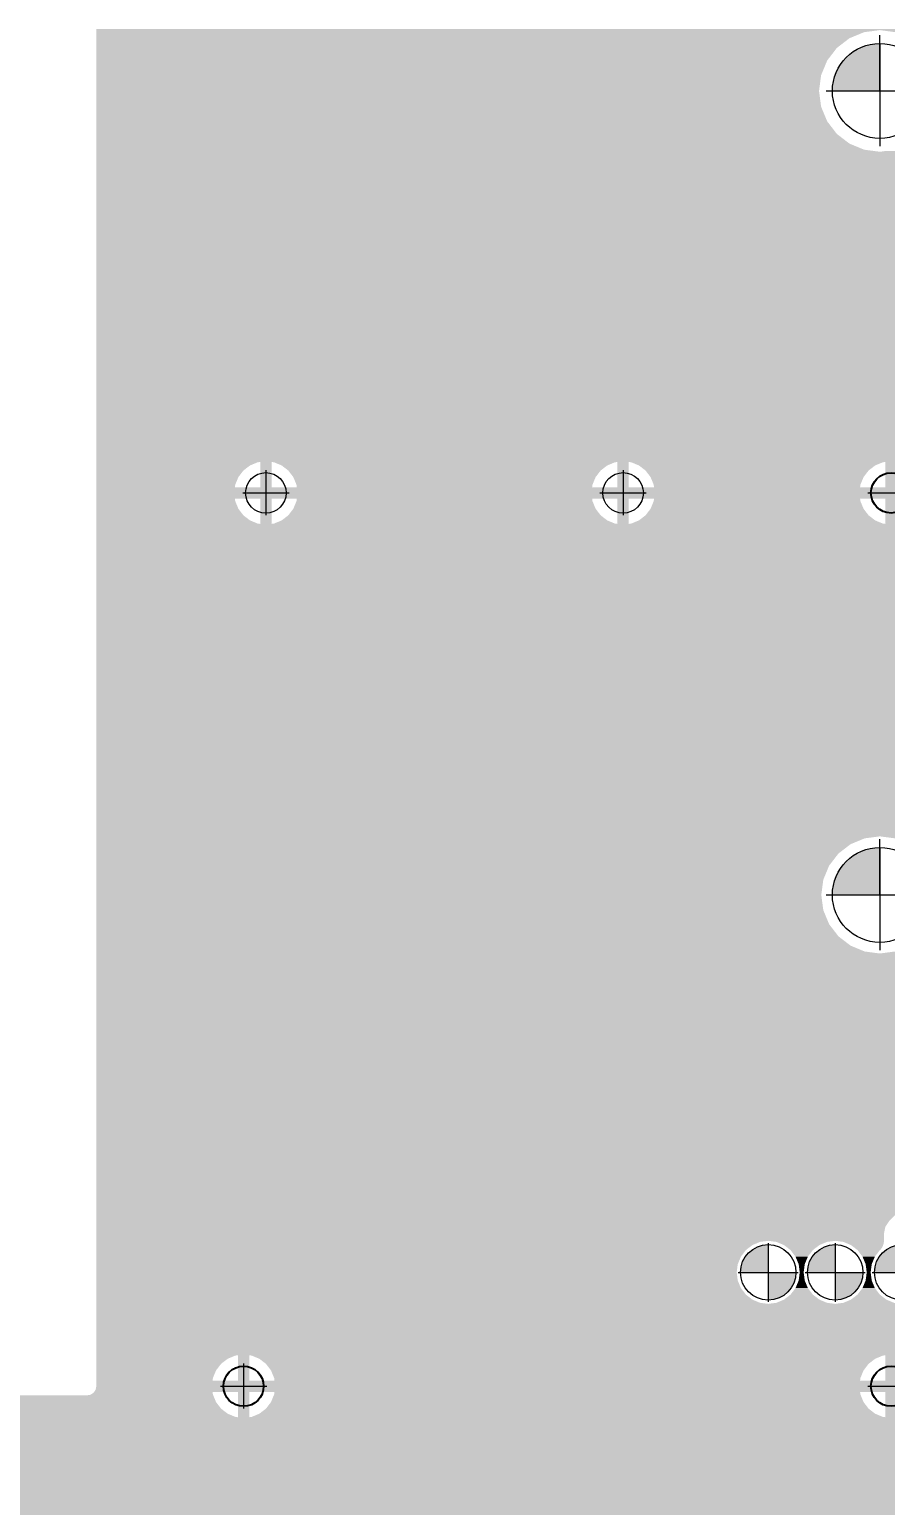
# Model space of a CAD drawing. Header units: millimetres. Extents: x -3633 to 871, y -630 to 261.
# Drawn here: x -1272.7 to -1234.2, y 74.1 to 140.4 of the extents above; entities that cross this region are included whole.
import ezdxf

# ---------------------------------------------------------------- set-up
doc = ezdxf.new("R2010")
doc.units = ezdxf.units.MM
for name, color, linetype in [('DRILL', 7, 'Continuous'), ('DRILL GOST', 7, 'Continuous'), ('TOP_LAYER', 7, 'Continuous'), ('TOP_PASTE', 8, 'Continuous')]:
    doc.layers.add(name, color=color, linetype=linetype)
doc.layers.add('Размерные линии', color=7, linetype='Continuous', lineweight=15)
doc.styles.add('Main', font='isocpeur.ttf', dxfattribs={"height": 3})
doc.dimstyles.new('ISO-25', dxfattribs={"dimtxt": 3, "dimasz": 4, "dimexe": 1.25, "dimexo": 0.625, "dimtad": 1, "dimtoh": 1, "dimtxsty": 'Main', "dimcen": 2.5, "dimadec": 0, "dimazin": 0, "dimtfac": 1, "dimtmove": 0, "dimatfit": 3, "dimfxl": 1, "dimarcsym": 0})

# ---------------------------------------------------------------- blocks, each defined once
blk = doc.blocks.new('ROUND_26')
blk.add_circle((0, 0), 0.0177)
blk = doc.blocks.new('*D87')
at = {"layer": 'Defpoints', "color": 0, "transparency": 16777216}
for p in [(-1309.886, 239.974), (-1309.886, 120.364), (-1089.037, 120.364)]:
    blk.add_point(p, dxfattribs=at)
at = {"layer": 'Размерные линии', "color": 0, "lineweight": -2, "transparency": 16777216}
for p, q in [((-1309.886, 120.989), (-1309.886, 241.224)), ((-1089.037, 120.989), (-1089.037, 241.224)), ((-1093.037, 239.974), (-1305.886, 239.974))]:
    blk.add_line(p, q, dxfattribs=at)
at = {"layer": 'Размерные линии', "color": 0, "transparency": 16777216}
for points in [[(-1305.886, 240.64), (-1305.886, 239.307), (-1309.886, 239.974)], [(-1093.037, 240.64), (-1093.037, 239.307), (-1089.037, 239.974)]]:
    blk.add_solid(points, dxfattribs=at)
at = {"layer": 'Размерные линии', "color": 0, "transparency": 16777216, "insert": (-1199.462, 242.099), "char_height": 3, "attachment_point": 5, "style": 'Main'}
blk.add_mtext('%%C110{\\H0.58x;\\S^ -0,9;}', dxfattribs=at)

msp = doc.modelspace()

# ---------------------------------------------------------------- hatches: boundary and pattern name
at = {"layer": 'DRILL', "lineweight": 0}
h = msp.add_hatch(color=256, dxfattribs=at)
h.dxf.hatch_style = 1
h.paths.add_polyline_path([(-1239.471, 85.787, 0.414214), (-1240.718, 84.541), (-1239.471, 84.541)])
h.paths.add_polyline_path([(-1238.225, 84.541), (-1239.471, 84.541), (-1239.471, 83.294, 0.414079)])
h = msp.add_hatch(color=256, dxfattribs=at)
h.dxf.hatch_style = 1
h.paths.add_polyline_path([(-1236.46, 85.787, 0.414214), (-1237.706, 84.541), (-1236.46, 84.541)])
h.paths.add_polyline_path([(-1235.213, 84.541), (-1236.459, 84.541), (-1236.459, 83.294, 0.414079)])
h = msp.add_hatch(color=256, dxfattribs=at)
h.dxf.hatch_style = 1
h.paths.add_polyline_path([(-1233.448, 85.787, 0.414214), (-1234.694, 84.541), (-1233.448, 84.541)])
h.paths.add_polyline_path([(-1232.201, 84.541), (-1233.447, 84.541), (-1233.447, 83.294, 0.414079)])
at = {"layer": 'DRILL GOST', "lineweight": 0}
h = msp.add_hatch(color=256, dxfattribs=at)
h.dxf.hatch_style = 1
h.paths.add_polyline_path([(-1236.584, 137.649), (-1234.452, 137.649), (-1234.452, 139.781, 0.414214)])
h = msp.add_hatch(color=256, dxfattribs=at)
h.dxf.hatch_style = 1
h.paths.add_polyline_path([(-1236.584, 101.507), (-1234.452, 101.507), (-1234.452, 103.64, 0.414214)])

# ---------------------------------------------------------------- linework, layer by layer
at = {"layer": 'DRILL', "lineweight": 0}
for p, q in [((-1234.452, 139.781), (-1234.452, 135.167)), ((-1234.452, 138.562), (-1234.452, 136.707)), ((-1236.87, 137.649), (-1231.948, 137.649)), ((-1235.351, 137.649), (-1233.532, 137.649)), ((-1234.452, 137.649), (-1232.319, 137.649)), ((-1262.059, 120.597), (-1262.059, 118.575)), ((-1245.996, 120.597), (-1245.996, 118.575)), ((-1263.101, 119.578), (-1261.018, 119.578)), ((-1247.038, 119.578), (-1244.955, 119.578)), ((-1234.99, 119.578), (-1232.907, 119.578)), ((-1234.452, 103.64), (-1234.452, 99.025)), ((-1234.452, 102.421), (-1234.452, 100.566)), ((-1236.87, 101.507), (-1231.948, 101.507)), ((-1235.351, 101.507), (-1233.532, 101.507)), ((-1234.452, 101.507), (-1232.319, 101.507)), ((-1239.471, 85.855), (-1239.471, 83.222)), ((-1236.46, 85.855), (-1236.46, 83.222)), ((-1240.824, 84.541), (-1238.124, 84.541)), ((-1237.812, 84.541), (-1235.112, 84.541)), ((-1234.8, 84.541), (-1232.1, 84.541)), ((-1263.063, 80.44), (-1263.063, 78.418)), ((-1264.105, 79.421), (-1262.021, 79.421)), ((-1234.99, 79.421), (-1232.907, 79.421))]:
    msp.add_line(p, q, dxfattribs=at)
at = {"layer": 'DRILL GOST', "lineweight": 0}
for p, q in [((-1234.452, 137.649), (-1234.452, 140.153)), ((-1234.452, 101.507), (-1234.452, 104.011))]:
    msp.add_line(p, q, dxfattribs=at)
for centre, radius in [((-1234.452, 137.649), 2.133), ((-1262.059, 119.578), 0.911), ((-1245.996, 119.578), 0.911), ((-1233.949, 119.578), 0.911), ((-1234.452, 101.507), 2.133), ((-1239.471, 84.541), 1.247), ((-1236.46, 84.541), 1.247), ((-1233.448, 84.541), 1.247), ((-1263.063, 79.421), 0.911), ((-1233.949, 79.421), 0.911)]:
    msp.add_circle(centre, radius, dxfattribs=at)
at = {"layer": 'TOP_PASTE'}
msp.add_circle((-1199.816, 119.572), 110, dxfattribs=at)
for points in [[(-1269.682, 140.383), (-1269.682, 140.437), (-1215.452, 140.383), (-1215.583, 140.437)], [(-1269.682, 140.29), (-1269.682, 140.383), (-1235.159, 140.29), (-1234.452, 140.383)], [(-1269.682, 140.017), (-1269.682, 140.29), (-1235.819, 140.017), (-1235.159, 140.29)], [(-1269.682, 139.582), (-1269.682, 140.017), (-1236.385, 139.582), (-1235.819, 140.017)], [(-1233.786, 140.295), (-1234.452, 140.383), (-1215.241, 140.295), (-1215.452, 140.383)], [(-1269.682, 139.016), (-1269.682, 139.582), (-1236.819, 139.016), (-1236.385, 139.582)], [(-1269.682, 138.356), (-1269.682, 139.016), (-1237.093, 138.356), (-1236.819, 139.016)], [(-1269.682, 137.649), (-1269.682, 138.356), (-1237.186, 137.649), (-1237.093, 138.356)], [(-1269.682, 136.941), (-1269.682, 137.649), (-1237.093, 136.941), (-1237.186, 137.649)], [(-1269.682, 136.282), (-1269.682, 136.941), (-1236.819, 136.282), (-1237.093, 136.941)], [(-1269.682, 135.716), (-1269.682, 136.282), (-1236.385, 135.716), (-1236.819, 136.282)], [(-1269.682, 135.281), (-1269.682, 135.716), (-1235.819, 135.281), (-1236.385, 135.716)], [(-1269.682, 135.008), (-1269.682, 135.281), (-1235.159, 135.008), (-1235.819, 135.281)], [(-1269.682, 134.915), (-1269.682, 135.008), (-1234.452, 134.915), (-1235.159, 135.008)], [(-1269.682, 134.859), (-1269.682, 134.915), (-1228.163, 134.859), (-1227.881, 134.915)], [(-1269.682, 134.681), (-1269.682, 134.859), (-1228.429, 134.681), (-1228.163, 134.859)], [(-1234.452, 134.915), (-1234.404, 134.921), (-1227.881, 134.915), (-1227.85, 134.921)], [(-1234.404, 134.921), (-1234.342, 134.929), (-1201.854, 134.921), (-1201.806, 134.929)], [(-1234.342, 134.929), (-1234.268, 134.939), (-1201.806, 134.929), (-1201.769, 134.939)], [(-1234.268, 134.939), (-1234.193, 134.949), (-1201.769, 134.939), (-1201.742, 134.949)], [(-1269.682, 131.789), (-1269.682, 134.681), (-1231.321, 131.789), (-1228.429, 134.681)], [(-1269.682, 131.523), (-1269.682, 131.789), (-1231.499, 131.523), (-1231.321, 131.789)], [(-1269.682, 131.209), (-1269.682, 131.523), (-1231.561, 131.209), (-1231.499, 131.523)], [(-1269.682, 120.97), (-1269.682, 131.209), (-1231.561, 120.97), (-1231.561, 131.209)], [(-1269.682, 120.955), (-1269.682, 120.97), (-1262.428, 120.955), (-1262.314, 120.97)], [(-1269.682, 120.813), (-1269.682, 120.955), (-1262.772, 120.813), (-1262.428, 120.955)], [(-1269.682, 120.586), (-1269.682, 120.813), (-1263.067, 120.586), (-1262.772, 120.813)], [(-1262.314, 119.833), (-1262.314, 120.97), (-1261.804, 119.833), (-1261.804, 120.97)], [(-1261.69, 120.955), (-1261.804, 120.97), (-1246.365, 120.955), (-1246.251, 120.97)], [(-1261.346, 120.813), (-1261.69, 120.955), (-1246.709, 120.813), (-1246.365, 120.955)], [(-1261.051, 120.586), (-1261.346, 120.813), (-1247.004, 120.586), (-1246.709, 120.813)], [(-1246.251, 119.833), (-1246.251, 120.97), (-1245.741, 119.833), (-1245.741, 120.97)], [(-1245.627, 120.955), (-1245.741, 120.97), (-1234.318, 120.955), (-1234.204, 120.97)], [(-1245.283, 120.813), (-1245.627, 120.955), (-1234.662, 120.813), (-1234.318, 120.955)], [(-1244.988, 120.586), (-1245.283, 120.813), (-1234.957, 120.586), (-1234.662, 120.813)], [(-1234.204, 119.833), (-1234.204, 120.97), (-1233.694, 119.833), (-1233.694, 120.97)], [(-1269.682, 120.291), (-1269.682, 120.586), (-1263.294, 120.291), (-1263.067, 120.586)], [(-1269.682, 119.947), (-1269.682, 120.291), (-1263.436, 119.947), (-1263.294, 120.291)], [(-1260.824, 120.291), (-1261.051, 120.586), (-1247.231, 120.291), (-1247.004, 120.586)], [(-1260.682, 119.947), (-1260.824, 120.291), (-1247.373, 119.947), (-1247.231, 120.291)], [(-1244.761, 120.291), (-1244.988, 120.586), (-1235.184, 120.291), (-1234.957, 120.586)], [(-1244.619, 119.947), (-1244.761, 120.291), (-1235.326, 119.947), (-1235.184, 120.291)], [(-1269.682, 119.833), (-1269.682, 119.947), (-1263.451, 119.833), (-1263.436, 119.947)], [(-1269.682, 119.323), (-1269.682, 119.833), (-1231.561, 119.323), (-1231.561, 119.833)], [(-1260.667, 119.833), (-1260.682, 119.947), (-1247.388, 119.833), (-1247.373, 119.947)], [(-1244.604, 119.833), (-1244.619, 119.947), (-1235.341, 119.833), (-1235.326, 119.947)], [(-1269.682, 119.209), (-1269.682, 119.323), (-1263.436, 119.209), (-1263.451, 119.323)], [(-1269.682, 118.865), (-1269.682, 119.209), (-1263.294, 118.865), (-1263.436, 119.209)], [(-1269.682, 118.57), (-1269.682, 118.865), (-1263.067, 118.57), (-1263.294, 118.865)], [(-1262.314, 118.186), (-1262.314, 119.323), (-1261.804, 118.186), (-1261.804, 119.323)], [(-1261.051, 118.57), (-1260.824, 118.865), (-1247.004, 118.57), (-1247.231, 118.865)], [(-1260.824, 118.865), (-1260.682, 119.209), (-1247.231, 118.865), (-1247.373, 119.209)], [(-1260.682, 119.209), (-1260.667, 119.323), (-1247.373, 119.209), (-1247.388, 119.323)], [(-1246.251, 118.186), (-1246.251, 119.323), (-1245.741, 118.186), (-1245.741, 119.323)], [(-1244.988, 118.57), (-1244.761, 118.865), (-1234.957, 118.57), (-1235.184, 118.865)], [(-1244.761, 118.865), (-1244.619, 119.209), (-1235.184, 118.865), (-1235.326, 119.209)], [(-1244.619, 119.209), (-1244.604, 119.323), (-1235.326, 119.209), (-1235.341, 119.323)], [(-1234.204, 118.186), (-1234.204, 119.323), (-1233.694, 118.186), (-1233.694, 119.323)], [(-1269.682, 118.343), (-1269.682, 118.57), (-1262.772, 118.343), (-1263.067, 118.57)], [(-1269.682, 118.201), (-1269.682, 118.343), (-1262.428, 118.201), (-1262.772, 118.343)], [(-1269.682, 118.186), (-1269.682, 118.201), (-1262.314, 118.186), (-1262.428, 118.201)], [(-1269.682, 104.14), (-1269.682, 118.186), (-1231.561, 104.14), (-1231.561, 118.186)], [(-1261.804, 118.186), (-1261.69, 118.201), (-1246.251, 118.186), (-1246.365, 118.201)], [(-1261.69, 118.201), (-1261.346, 118.343), (-1246.365, 118.201), (-1246.709, 118.343)], [(-1261.346, 118.343), (-1261.051, 118.57), (-1246.709, 118.343), (-1247.004, 118.57)], [(-1245.741, 118.186), (-1245.627, 118.201), (-1234.204, 118.186), (-1234.318, 118.201)], [(-1245.627, 118.201), (-1245.283, 118.343), (-1234.318, 118.201), (-1234.662, 118.343)], [(-1245.283, 118.343), (-1244.988, 118.57), (-1234.662, 118.343), (-1234.957, 118.57)], [(-1269.682, 104.05), (-1269.682, 104.14), (-1235.133, 104.05), (-1234.452, 104.14)], [(-1269.682, 103.787), (-1269.682, 104.05), (-1235.768, 103.787), (-1235.133, 104.05)], [(-1269.682, 103.369), (-1269.682, 103.787), (-1236.313, 103.369), (-1235.768, 103.787)], [(-1233.77, 104.05), (-1234.452, 104.14), (-1231.561, 104.05), (-1231.561, 104.14)], [(-1269.682, 102.824), (-1269.682, 103.369), (-1236.732, 102.824), (-1236.313, 103.369)], [(-1269.682, 102.189), (-1269.682, 102.824), (-1236.995, 102.189), (-1236.732, 102.824)], [(-1269.682, 101.507), (-1269.682, 102.189), (-1237.084, 101.507), (-1236.995, 102.189)], [(-1269.682, 100.826), (-1269.682, 101.507), (-1236.995, 100.826), (-1237.084, 101.507)], [(-1269.682, 100.191), (-1269.682, 100.826), (-1236.732, 100.191), (-1236.995, 100.826)], [(-1269.682, 99.645), (-1269.682, 100.191), (-1236.313, 99.645), (-1236.732, 100.191)], [(-1269.682, 99.227), (-1269.682, 99.645), (-1235.768, 99.227), (-1236.313, 99.645)], [(-1269.682, 98.964), (-1269.682, 99.227), (-1235.133, 98.964), (-1235.768, 99.227)], [(-1269.682, 98.874), (-1269.682, 98.964), (-1234.452, 98.874), (-1235.133, 98.964)], [(-1269.682, 89.317), (-1269.682, 98.874), (-1231.561, 89.317), (-1231.561, 98.874)], [(-1234.452, 98.874), (-1233.77, 98.964), (-1231.561, 98.874), (-1231.561, 98.964)], [(-1269.682, 86.852), (-1269.682, 89.317), (-1234.027, 86.852), (-1231.561, 89.317)], [(-1269.682, 86.586), (-1269.682, 86.852), (-1234.204, 86.586), (-1234.027, 86.852)], [(-1269.682, 86.273), (-1269.682, 86.586), (-1234.267, 86.273), (-1234.204, 86.586)], [(-1269.682, 85.958), (-1269.682, 86.273), (-1234.267, 85.958), (-1234.267, 86.273)], [(-1269.682, 85.91), (-1269.682, 85.958), (-1239.838, 85.91), (-1239.471, 85.958)], [(-1269.682, 85.768), (-1269.682, 85.91), (-1240.18, 85.768), (-1239.838, 85.91)], [(-1269.682, 85.543), (-1269.682, 85.768), (-1240.474, 85.543), (-1240.18, 85.768)], [(-1239.104, 85.91), (-1239.471, 85.958), (-1236.826, 85.91), (-1236.46, 85.958)], [(-1238.763, 85.768), (-1239.104, 85.91), (-1237.168, 85.768), (-1236.826, 85.91)], [(-1238.469, 85.543), (-1238.763, 85.768), (-1237.462, 85.543), (-1237.168, 85.768)], [(-1236.254, 85.931), (-1236.46, 85.958), (-1234.267, 85.931), (-1234.267, 85.958)], [(-1236.171, 85.92), (-1236.254, 85.931), (-1234.268, 85.92), (-1234.267, 85.931)], [(-1236.093, 85.91), (-1236.171, 85.92), (-1234.269, 85.91), (-1234.268, 85.92)], [(-1235.967, 85.858), (-1236.093, 85.91), (-1234.278, 85.858), (-1234.269, 85.91)], [(-1235.831, 85.801), (-1235.967, 85.858), (-1234.292, 85.801), (-1234.278, 85.858)], [(-1235.751, 85.768), (-1235.831, 85.801), (-1234.302, 85.768), (-1234.292, 85.801)], [(-1235.727, 85.75), (-1235.751, 85.768), (-1234.308, 85.75), (-1234.302, 85.768)], [(-1235.667, 85.704), (-1235.727, 85.75), (-1234.328, 85.704), (-1234.308, 85.75)], [(-1235.611, 85.661), (-1235.667, 85.704), (-1234.35, 85.661), (-1234.328, 85.704)], [(-1235.56, 85.622), (-1235.611, 85.661), (-1234.376, 85.622), (-1234.35, 85.661)], [(-1235.512, 85.585), (-1235.56, 85.622), (-1234.405, 85.585), (-1234.376, 85.622)], [(-1269.682, 85.249), (-1269.682, 85.543), (-1240.699, 85.249), (-1240.474, 85.543)], [(-1269.682, 84.908), (-1269.682, 85.249), (-1240.841, 84.908), (-1240.699, 85.249)], [(-1238.244, 85.249), (-1238.469, 85.543), (-1237.687, 85.249), (-1237.462, 85.543)], [(-1238.102, 84.908), (-1238.244, 85.249), (-1237.829, 84.908), (-1237.687, 85.249)], [(-1235.479, 85.559), (-1235.512, 85.585), (-1234.429, 85.559), (-1234.405, 85.585)], [(-1235.457, 85.543), (-1235.479, 85.559), (-1234.45, 85.543), (-1234.429, 85.559)], [(-1235.232, 85.249), (-1235.457, 85.543), (-1234.675, 85.249), (-1234.45, 85.543)], [(-1235.09, 84.908), (-1235.232, 85.249), (-1234.817, 84.908), (-1234.675, 85.249)], [(-1269.682, 84.541), (-1269.682, 84.908), (-1240.889, 84.541), (-1240.841, 84.908)], [(-1269.682, 84.174), (-1269.682, 84.541), (-1240.841, 84.174), (-1240.889, 84.541)], [(-1238.054, 84.541), (-1238.102, 84.908), (-1237.877, 84.541), (-1237.829, 84.908)], [(-1238.102, 84.174), (-1238.054, 84.541), (-1237.829, 84.174), (-1237.877, 84.541)], [(-1235.042, 84.541), (-1235.09, 84.908), (-1234.865, 84.541), (-1234.817, 84.908)], [(-1235.09, 84.174), (-1235.042, 84.541), (-1234.817, 84.174), (-1234.865, 84.541)], [(-1269.682, 83.832), (-1269.682, 84.174), (-1240.699, 83.832), (-1240.841, 84.174)], [(-1269.682, 83.538), (-1269.682, 83.832), (-1240.474, 83.538), (-1240.699, 83.832)], [(-1238.469, 83.538), (-1238.244, 83.832), (-1237.462, 83.538), (-1237.687, 83.832)], [(-1238.244, 83.832), (-1238.102, 84.174), (-1237.687, 83.832), (-1237.829, 84.174)], [(-1235.457, 83.538), (-1235.232, 83.832), (-1234.45, 83.538), (-1234.675, 83.832)], [(-1235.232, 83.832), (-1235.09, 84.174), (-1234.675, 83.832), (-1234.817, 84.174)], [(-1269.682, 83.313), (-1269.682, 83.538), (-1240.18, 83.313), (-1240.474, 83.538)], [(-1269.682, 83.171), (-1269.682, 83.313), (-1239.838, 83.171), (-1240.18, 83.313)], [(-1269.682, 83.123), (-1269.682, 83.171), (-1239.471, 83.123), (-1239.838, 83.171)], [(-1269.682, 83.066), (-1269.682, 83.123), (-1227.819, 83.066), (-1227.958, 83.123)], [(-1269.682, 83.047), (-1269.682, 83.066), (-1227.679, 83.047), (-1227.819, 83.066)], [(-1269.682, 80.813), (-1269.682, 83.047), (-1220.332, 80.813), (-1220.332, 83.047)], [(-1239.471, 83.123), (-1239.104, 83.171), (-1236.46, 83.123), (-1236.826, 83.171)], [(-1239.104, 83.171), (-1238.763, 83.313), (-1236.826, 83.171), (-1237.168, 83.313)], [(-1238.763, 83.313), (-1238.469, 83.538), (-1237.168, 83.313), (-1237.462, 83.538)], [(-1236.46, 83.123), (-1236.093, 83.171), (-1233.448, 83.123), (-1233.815, 83.171)], [(-1236.093, 83.171), (-1235.751, 83.313), (-1233.815, 83.171), (-1234.157, 83.313)], [(-1235.751, 83.313), (-1235.457, 83.538), (-1234.157, 83.313), (-1234.45, 83.538)], [(-1269.682, 80.798), (-1269.682, 80.813), (-1263.432, 80.798), (-1263.318, 80.813)], [(-1269.682, 80.655), (-1269.682, 80.798), (-1263.776, 80.655), (-1263.432, 80.798)], [(-1269.682, 80.429), (-1269.682, 80.655), (-1264.071, 80.429), (-1263.776, 80.655)], [(-1269.682, 80.133), (-1269.682, 80.429), (-1264.298, 80.133), (-1264.071, 80.429)], [(-1263.318, 79.676), (-1263.318, 80.813), (-1262.808, 79.676), (-1262.808, 80.813)], [(-1262.694, 80.798), (-1262.808, 80.813), (-1234.318, 80.798), (-1234.204, 80.813)], [(-1262.35, 80.655), (-1262.694, 80.798), (-1234.662, 80.655), (-1234.318, 80.798)], [(-1262.055, 80.429), (-1262.35, 80.655), (-1234.957, 80.429), (-1234.662, 80.655)], [(-1261.828, 80.133), (-1262.055, 80.429), (-1235.184, 80.133), (-1234.957, 80.429)], [(-1234.204, 79.676), (-1234.204, 80.813), (-1233.694, 79.676), (-1233.694, 80.813)], [(-1269.682, 79.79), (-1269.682, 80.133), (-1264.44, 79.79), (-1264.298, 80.133)], [(-1269.682, 79.676), (-1269.682, 79.79), (-1264.455, 79.676), (-1264.44, 79.79)], [(-1269.682, 79.421), (-1269.682, 79.676), (-1220.332, 79.421), (-1220.332, 79.676)], [(-1261.686, 79.79), (-1261.828, 80.133), (-1235.326, 79.79), (-1235.184, 80.133)], [(-1261.671, 79.676), (-1261.686, 79.79), (-1235.341, 79.676), (-1235.326, 79.79)], [(-1302.039, 78.708), (-1302.165, 79.011), (-1264.298, 78.708), (-1264.423, 79.011)], [(-1270.091, 79.011), (-1269.935, 79.042), (-1264.423, 79.011), (-1264.436, 79.042)], [(-1269.935, 79.042), (-1269.921, 79.052), (-1264.436, 79.042), (-1264.44, 79.052)], [(-1269.921, 79.052), (-1269.802, 79.131), (-1264.44, 79.052), (-1264.451, 79.131)], [(-1269.802, 79.131), (-1269.779, 79.166), (-1264.451, 79.131), (-1264.455, 79.166)], [(-1269.779, 79.166), (-1269.713, 79.264), (-1220.332, 79.166), (-1220.332, 79.264)], [(-1269.713, 79.264), (-1269.682, 79.421), (-1220.332, 79.264), (-1220.332, 79.421)], [(-1263.318, 78.028), (-1263.318, 79.166), (-1262.808, 78.028), (-1262.808, 79.166)], [(-1261.828, 78.708), (-1261.686, 79.052), (-1235.184, 78.708), (-1235.326, 79.052)], [(-1261.686, 79.052), (-1261.671, 79.166), (-1235.326, 79.052), (-1235.341, 79.166)], [(-1234.204, 78.028), (-1234.204, 79.166), (-1233.694, 78.028), (-1233.694, 79.166)], [(-1301.917, 78.412), (-1302.039, 78.708), (-1264.071, 78.412), (-1264.298, 78.708)], [(-1301.823, 78.186), (-1301.917, 78.412), (-1263.776, 78.186), (-1264.071, 78.412)], [(-1262.35, 78.186), (-1262.055, 78.412), (-1234.662, 78.186), (-1234.957, 78.412)], [(-1262.055, 78.412), (-1261.828, 78.708), (-1234.957, 78.412), (-1235.184, 78.708)], [(-1301.764, 78.043), (-1301.823, 78.186), (-1263.432, 78.043), (-1263.776, 78.186)], [(-1301.758, 78.028), (-1301.764, 78.043), (-1263.318, 78.028), (-1263.432, 78.043)], [(-1300.657, 75.371), (-1301.758, 78.028), (-1220.332, 75.371), (-1220.332, 78.028)], [(-1262.808, 78.028), (-1262.694, 78.043), (-1234.204, 78.028), (-1234.318, 78.043)], [(-1262.694, 78.043), (-1262.35, 78.186), (-1234.318, 78.043), (-1234.662, 78.186)], [(-1298.842, 71.432), (-1300.657, 75.371), (-1220.332, 71.432), (-1220.332, 75.371)]]:
    msp.add_solid(points, dxfattribs=at)

# ---------------------------------------------------------------- block references
at = {"layer": 'TOP_LAYER', "xscale": 51, "yscale": 51, "zscale": 51}
msp.add_blockref('ROUND_26', (-1233.949, 119.578), dxfattribs=at)
at = {"layer": 'TOP_PASTE', "xscale": 51, "yscale": 51, "zscale": 51}
for p in [(-1263.063, 79.421), (-1233.949, 79.421)]:
    msp.add_blockref('ROUND_26', p, dxfattribs=at)

# ---------------------------------------------------------------- dimensions: what is measured, and where the dimension line sits
at = {"layer": 'Размерные линии'}
dim = msp.add_linear_dim(base=(-1309.886, 239.974), p1=(-1089.037, 120.364), p2=(-1309.886, 120.364), text='%%C110{\\H0.58x;\\S^ -0,9;}', dimstyle='ISO-25', override={"dimtxsty": 'Main'}, dxfattribs=at)
dim.commit()
dim.dimension.update_dxf_attribs({"geometry": '*D87', "text_midpoint": (-1199.462, 239.974), "dimtype": 160})

doc.saveas('drawing.dxf')
